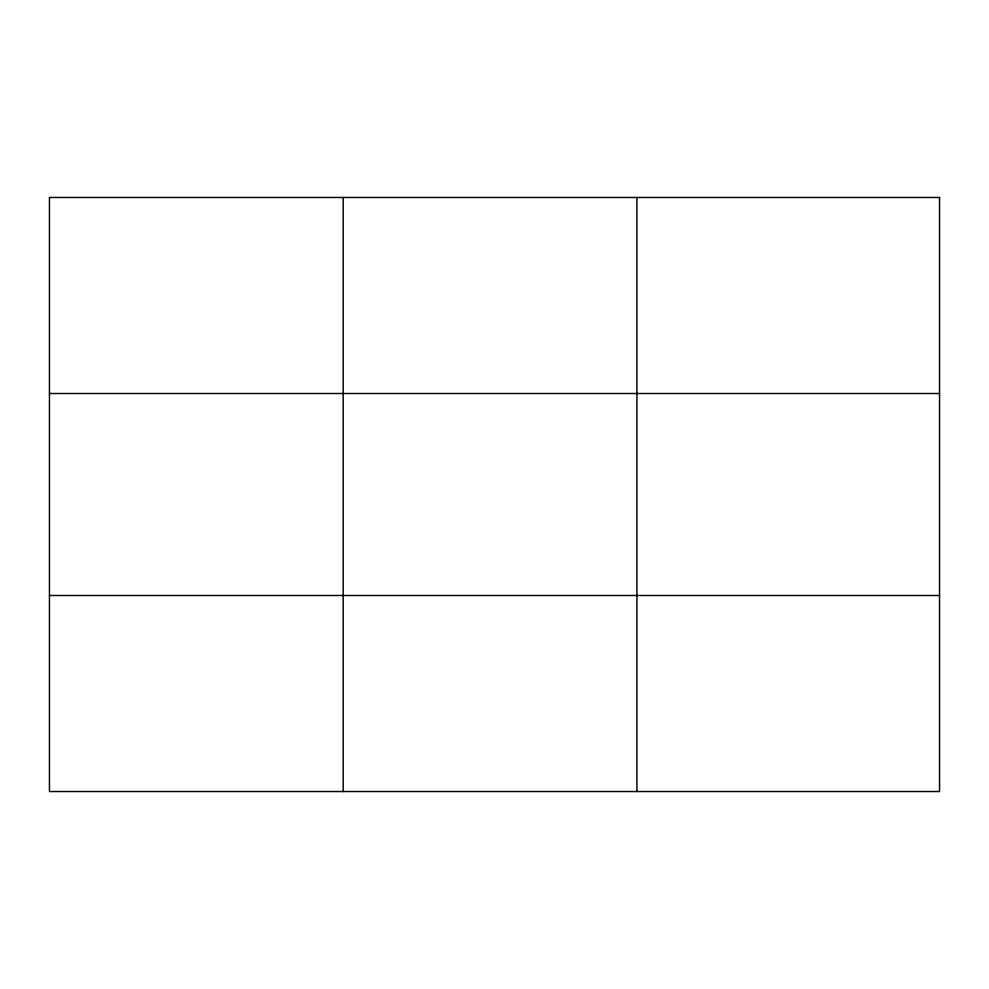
<?xml version="1.0" encoding="UTF-8"?>
<svg xmlns="http://www.w3.org/2000/svg" width="989" height="989" viewBox="0 0 989 989"><rect width="100%" height="100%" fill="white"/><g stroke="black" fill="none" stroke-linecap="round" stroke-linejoin="round"><path stroke-width="1.48" d="M343.183 791.534L343.183 197.466M636.916 791.534L636.916 197.466M49.45 393.511L939.55 393.511M49.45 595.489L939.55 595.489M939.55 197.466L939.55 791.534L49.45 791.534L49.45 197.466L939.55 197.466"/></g></svg>
